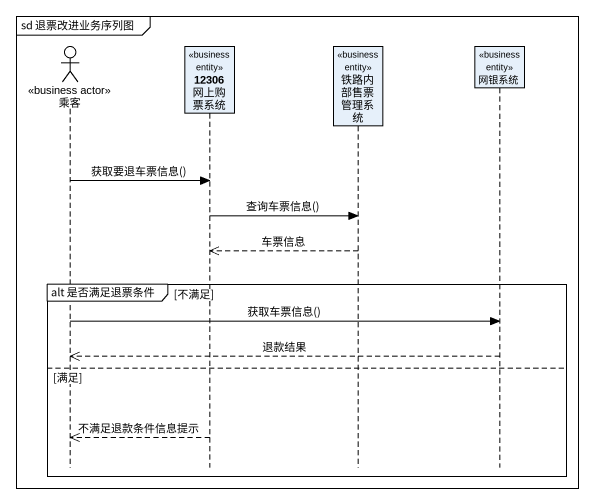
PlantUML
@startuml
mainframe sd 退票改进业务序列图
hide footbox
actor 乘客 <<business actor>>
participant "12306 网上购票系统" as o12306_网上购票系统 <<business entity>>
participant 铁路内部售票管理系统 <<business entity>>
participant 网银系统 <<business entity>>

乘客 -> o12306_网上购票系统 : 获取要退车票信息()
o12306_网上购票系统 -> 铁路内部售票管理系统 : 查询车票信息()
铁路内部售票管理系统 -->> o12306_网上购票系统 : 车票信息
group alt 是否满足退票条件 [不满足]
  乘客 -> 网银系统 : 获取车票信息()
  网银系统 -->> 乘客 : 退款结果
else 满足
  o12306_网上购票系统 -->> 乘客 : 不满足退款条件信息提示
end
@enduml
